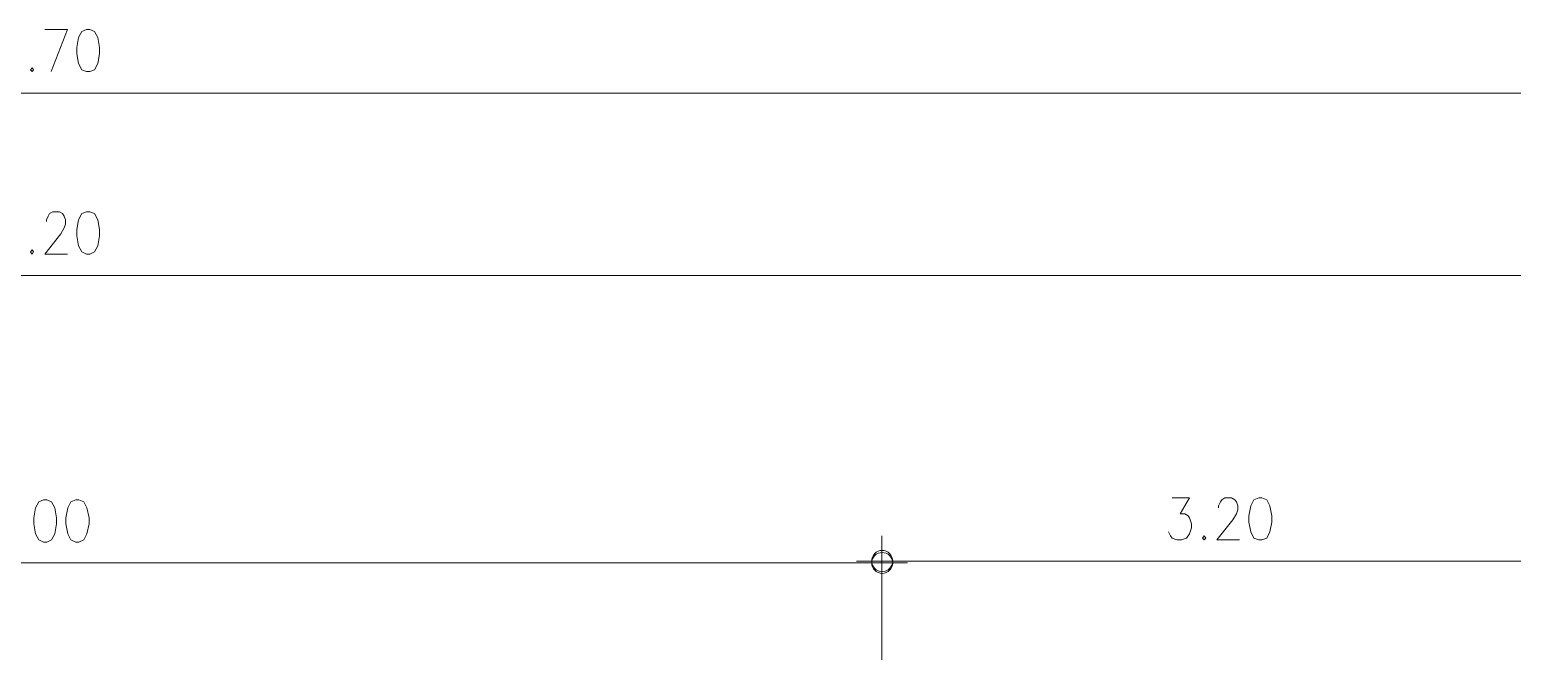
# Model space of a CAD drawing. Header units: millimetres. Extents: x 2928 to 3112, y 1220 to 1280.
# Drawn here: x 2961.25 to 2968.33, y 1267.55 to 1270.52 of the extents above; entities that cross this region are included whole.
import ezdxf

# ---------------------------------------------------------------- set-up
doc = ezdxf.new("R2010")
doc.units = ezdxf.units.MM

msp = doc.modelspace()

# ---------------------------------------------------------------- linework, layer by layer
at = {"color": 7, "linetype": 'Continuous', "lineweight": 20, "true_color": 0x000007}
for points in [[(2961.35494, 1270.31904), (2961.4316, 1270.51904), (2961.32327, 1270.51904)], [(2961.3316, 1269.60236), (2961.3316, 1269.61069), (2961.33994, 1269.62903), (2961.3466, 1269.64069), (2961.3616, 1269.64903), (2961.39327, 1269.64903), (2961.40827, 1269.64069), (2961.4166, 1269.62903), (2961.42327, 1269.61069), (2961.42327, 1269.59069), (2961.4166, 1269.57236), (2961.39994, 1269.54403), (2961.32327, 1269.44736), (2961.4316, 1269.44736)], [(2966.70335, 1268.28401), (2966.78668, 1268.28401), (2966.74168, 1268.20734), (2966.76335, 1268.20734), (2966.78001, 1268.19734), (2966.78668, 1268.18734), (2966.79501, 1268.15901), (2966.79501, 1268.14067), (2966.78668, 1268.11067), (2966.77168, 1268.09067), (2966.74835, 1268.08234), (2966.72501, 1268.08234), (2966.70335, 1268.09067), (2966.69501, 1268.10234), (2966.68668, 1268.12067)], [(2966.92502, 1268.23567), (2966.92502, 1268.24567), (2966.93335, 1268.26401), (2966.94002, 1268.27401), (2966.95502, 1268.28401), (2966.98668, 1268.28401), (2967.00168, 1268.27401), (2967.01002, 1268.26401), (2967.01668, 1268.24567), (2967.01668, 1268.22567), (2967.01002, 1268.20734), (2966.99335, 1268.17901), (2966.91668, 1268.08234), (2967.02502, 1268.08234)], [(2965.31833, 1267.86067), (2965.31833, 1268.10234), (2965.31833, 1268.10234)], [(2965.31833, 1268.094), (2965.31833, 1267.85067), (2965.31833, 1267.85067)], [(2965.44, 1267.98067), (2965.19666, 1267.98067), (2965.19666, 1267.98067)], [(2965.19666, 1267.97234), (2965.44, 1267.97234), (2965.44, 1267.97234)]]:
    msp.add_lwpolyline(points, dxfattribs=at)
for points in [[(2961.52327, 1270.51904), (2961.49994, 1270.51071), (2961.48494, 1270.48071), (2961.47661, 1270.43404), (2961.47661, 1270.40404), (2961.48494, 1270.35737), (2961.49994, 1270.32737), (2961.52327, 1270.31904), (2961.53827, 1270.31904), (2961.56161, 1270.32737), (2961.57661, 1270.35737), (2961.58494, 1270.40404), (2961.58494, 1270.43404), (2961.57661, 1270.48071), (2961.56161, 1270.51071), (2961.53827, 1270.51904)], [(2961.26327, 1270.33737), (2961.25494, 1270.32737), (2961.26327, 1270.31904), (2961.26994, 1270.32737)], [(2961.52327, 1269.64903), (2961.49994, 1269.64069), (2961.48494, 1269.61069), (2961.47661, 1269.56403), (2961.47661, 1269.53403), (2961.48494, 1269.48736), (2961.49994, 1269.45736), (2961.52327, 1269.44736), (2961.53827, 1269.44736), (2961.56161, 1269.45736), (2961.57661, 1269.48736), (2961.58494, 1269.53403), (2961.58494, 1269.56403), (2961.57661, 1269.61069), (2961.56161, 1269.64069), (2961.53827, 1269.64903)], [(2961.26327, 1269.46736), (2961.25494, 1269.45736), (2961.26327, 1269.44736), (2961.26994, 1269.45736)], [(2967.11669, 1268.28401), (2967.09335, 1268.27401), (2967.07835, 1268.24567), (2967.07002, 1268.19734), (2967.07002, 1268.16734), (2967.07835, 1268.12067), (2967.09335, 1268.09067), (2967.11669, 1268.08234), (2967.13169, 1268.08234), (2967.15502, 1268.09067), (2967.17002, 1268.12067), (2967.17835, 1268.16734), (2967.17835, 1268.19734), (2967.17002, 1268.24567), (2967.15502, 1268.27401), (2967.13169, 1268.28401)], [(2961.31827, 1268.27401), (2961.29494, 1268.26401), (2961.27994, 1268.23567), (2961.2716, 1268.18734), (2961.2716, 1268.15901), (2961.27994, 1268.11067), (2961.29494, 1268.08234), (2961.31827, 1268.07234), (2961.33327, 1268.07234), (2961.3566, 1268.08234), (2961.3716, 1268.11067), (2961.37994, 1268.15901), (2961.37994, 1268.18734), (2961.3716, 1268.23567), (2961.3566, 1268.26401), (2961.33327, 1268.27401)], [(2961.47161, 1268.27401), (2961.44827, 1268.26401), (2961.43327, 1268.23567), (2961.42494, 1268.18734), (2961.42494, 1268.15901), (2961.43327, 1268.11067), (2961.44827, 1268.08234), (2961.47161, 1268.07234), (2961.48661, 1268.07234), (2961.50994, 1268.08234), (2961.52494, 1268.11067), (2961.53494, 1268.15901), (2961.53494, 1268.18734), (2961.52494, 1268.23567), (2961.50994, 1268.26401), (2961.48661, 1268.27401)], [(2966.85668, 1268.10234), (2966.84835, 1268.09067), (2966.85668, 1268.08234), (2966.86335, 1268.09067)]]:
    msp.add_lwpolyline(points, close=True, dxfattribs=at)
at = {"color": 253, "linetype": 'Continuous', "lineweight": 5, "true_color": 0x9a9a9a}
for points in [[(2982.1769, 1270.2157), (2940.34797, 1270.2157), (2940.34797, 1270.2157)], [(2940.59964, 1269.34569), (2981.92523, 1269.34569), (2981.92523, 1269.34569)], [(2965.21833, 1267.97234), (2957.35655, 1267.97234), (2957.35655, 1267.97234)], [(2965.31833, 1265.58897), (2965.31833, 1267.99067), (2965.31833, 1267.99067)], [(2965.31833, 1265.58897), (2965.31833, 1267.98234), (2965.31833, 1267.98234)], [(2968.4467, 1267.98067), (2965.41833, 1267.98067), (2965.41833, 1267.98067)]]:
    msp.add_lwpolyline(points, dxfattribs=at)
at = {"color": 7, "linetype": 'Continuous', "lineweight": 20, "true_color": 0x000007}
for points in [[(2965.26999, 1267.98067), (2965.26999, 1267.954), (2965.29166, 1267.93067), (2965.31999, 1267.93067), (2965.31999, 1267.93067), (2965.34666, 1267.93067), (2965.36999, 1267.954), (2965.36999, 1267.98067), (2965.36999, 1267.98067), (2965.36999, 1268.009), (2965.34666, 1268.03234), (2965.31999, 1268.03234), (2965.31999, 1268.03234), (2965.29166, 1268.03234), (2965.26999, 1268.009), (2965.26999, 1267.98067)], [(2965.36999, 1267.97234), (2965.36999, 1268.00067), (2965.34666, 1268.02234), (2965.31999, 1268.02234), (2965.31999, 1268.02234), (2965.29166, 1268.02234), (2965.26999, 1268.00067), (2965.26999, 1267.97234), (2965.26999, 1267.97234), (2965.26999, 1267.94567), (2965.29166, 1267.92234), (2965.31999, 1267.92234), (2965.31999, 1267.92234), (2965.34666, 1267.92234), (2965.36999, 1267.94567), (2965.36999, 1267.97234)]]:
    msp.add_open_spline(points, degree=3, knots=[0, 0, 0, 0, 0.0625, 0.0625, 0.0625, 0.0625, 0.125, 0.125, 0.125, 0.125, 0.1875, 0.1875, 0.1875, 0.1875, 1, 1, 1, 1], dxfattribs=at)

doc.saveas('drawing.dxf')
